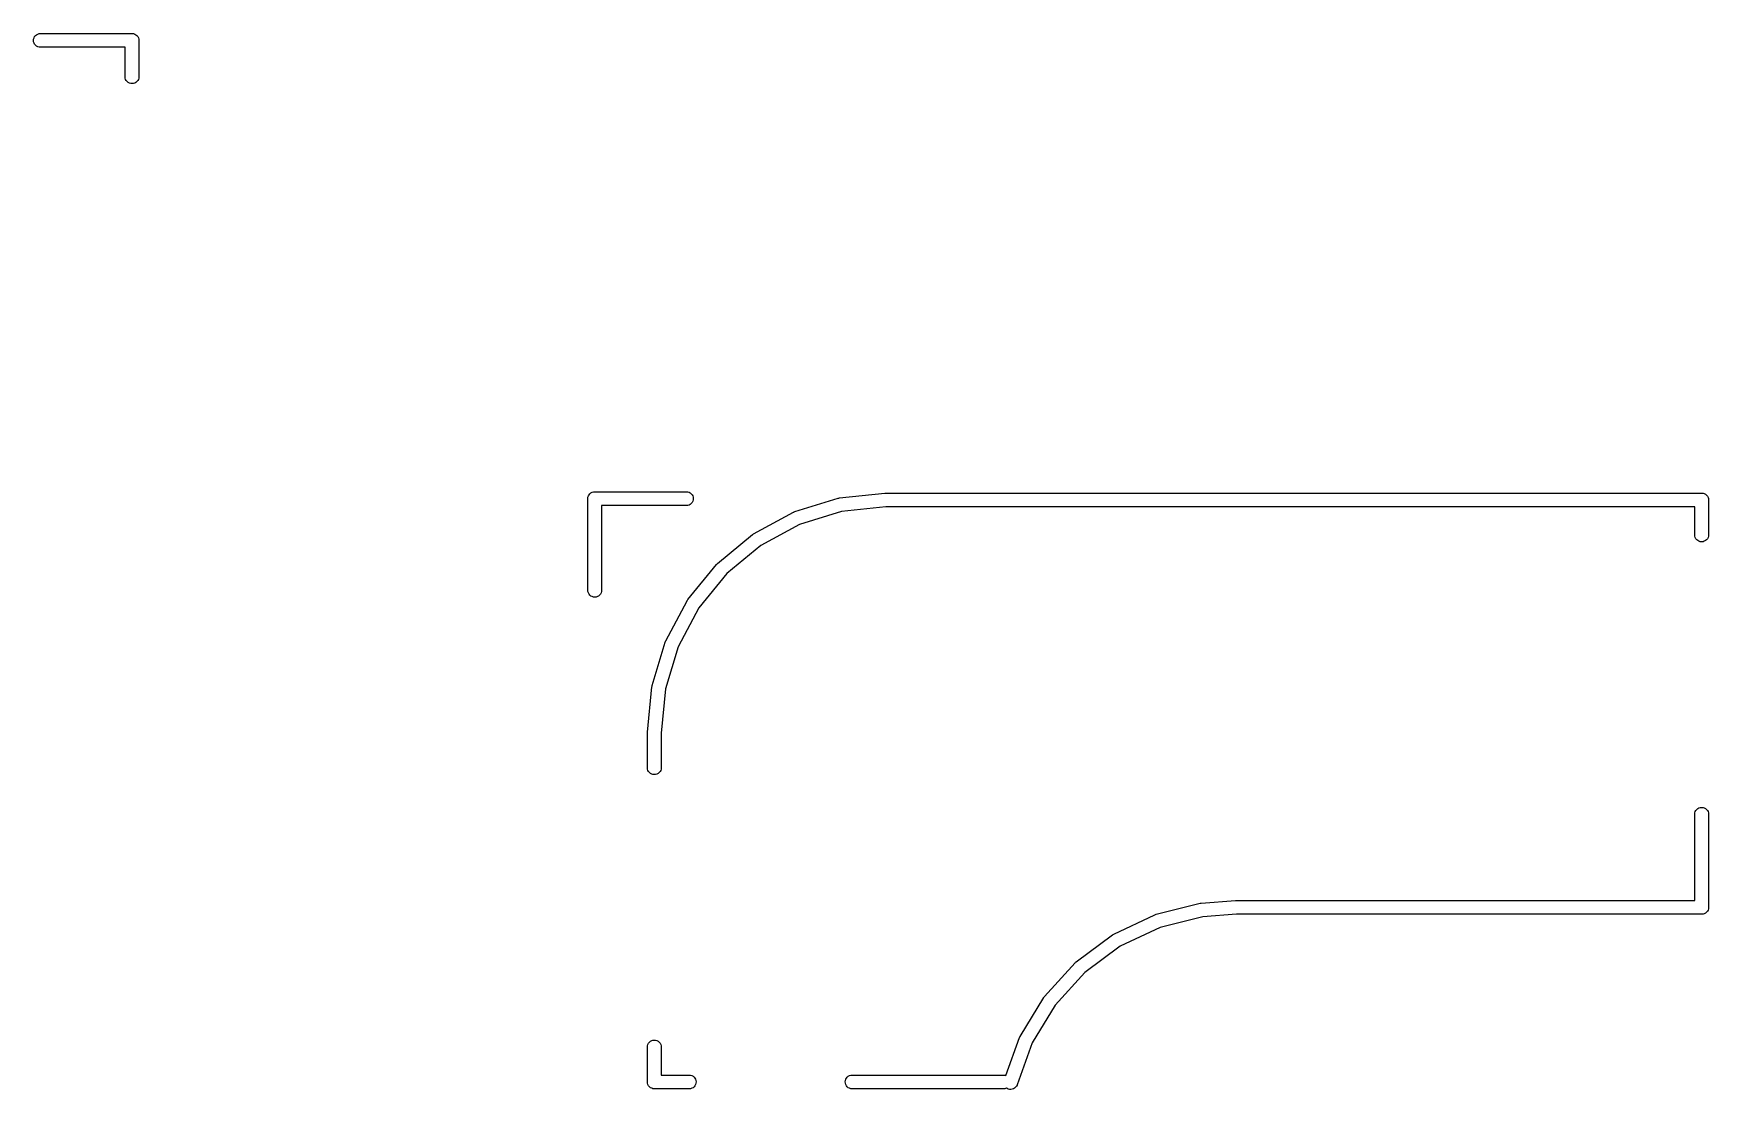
# Model space of a CAD drawing. Extents: x -13 to 127, y -89 to 15.
# Drawn here: x 82.12 to 100.41, y -2.45 to 9.08 of the extents above; entities that cross this region are included whole.
import ezdxf

# ---------------------------------------------------------------- set-up
doc = ezdxf.new("R2010")
doc.units = 0
doc.layers.add('BLACK', color=7, linetype='CONTINUOUS')

msp = doc.modelspace()

# ---------------------------------------------------------------- linework, layer by layer
at = {"layer": 'BLACK', "linetype": 'CONTINUOUS'}
for p, q in [((82.1246, 9), (82.1261, 9.0147)), ((82.1261, 8.9853), (82.1246, 9)), ((82.1261, 9.0147), (82.1304, 9.02884)), ((82.1304, 8.97116), (82.1261, 8.9853)), ((82.1304, 9.02884), (82.1373, 9.04187)), ((82.1373, 8.95813), (82.1304, 8.97116)), ((82.1373, 9.04187), (82.1467, 9.05329)), ((82.1467, 8.94671), (82.1373, 8.95813)), ((82.1467, 9.05329), (82.1581, 9.06266)), ((82.1581, 9.06266), (82.1712, 9.06963)), ((82.1712, 9.06963), (82.1853, 9.07391)), ((82.1853, 9.07391), (82.1963, 9.075)), ((82.1963, 9.075), (83.1963, 9.075)), ((83.1963, 9.075), (83.2, 9.07536)), ((83.2, 9.07536), (83.2037, 9.075)), ((83.2037, 9.075), (83.2147, 9.07391)), ((83.2147, 9.07391), (83.2288, 9.06963)), ((83.2288, 9.06963), (83.2419, 9.06266)), ((83.2419, 9.06266), (83.2533, 9.05329)), ((83.2533, 9.05329), (83.2627, 9.04187)), ((83.2627, 9.04187), (83.2696, 9.02884)), ((83.2696, 9.02884), (83.2739, 9.0147)), ((83.2739, 9.0147), (83.2754, 9)), ((83.2754, 9), (83.275, 8.99633)), ((83.275, 8.99633), (83.275, 8.60032)), ((82.1581, 8.93734), (82.1467, 8.94671)), ((82.1712, 8.93037), (82.1581, 8.93734)), ((82.1853, 8.92609), (82.1712, 8.93037)), ((82.1963, 8.925), (82.1853, 8.92609)), ((83.125, 8.925), (82.1963, 8.925)), ((83.125, 8.60032), (83.125, 8.925)), ((83.1261, 8.5893), (83.125, 8.60032)), ((83.275, 8.60032), (83.2739, 8.5893)), ((83.1304, 8.57516), (83.1261, 8.5893)), ((83.1373, 8.56213), (83.1304, 8.57516)), ((83.1467, 8.55071), (83.1373, 8.56213)), ((83.1581, 8.54134), (83.1467, 8.55071)), ((83.1712, 8.53437), (83.1581, 8.54134)), ((83.1853, 8.53009), (83.1712, 8.53437)), ((83.2, 8.52864), (83.1853, 8.53009)), ((83.2147, 8.53009), (83.2, 8.52864)), ((83.2288, 8.53437), (83.2147, 8.53009)), ((83.2419, 8.54134), (83.2288, 8.53437)), ((83.2533, 8.55071), (83.2419, 8.54134)), ((83.2627, 8.56213), (83.2533, 8.55071)), ((83.2696, 8.57516), (83.2627, 8.56213)), ((83.2739, 8.5893), (83.2696, 8.57516)), ((88.1761, 4.0147), (88.1804, 4.02884)), ((88.1804, 4.02884), (88.1873, 4.04187)), ((88.1873, 4.04187), (88.1967, 4.05329)), ((88.1967, 4.05329), (88.2081, 4.06266)), ((88.2081, 4.06266), (88.2212, 4.06962)), ((88.2212, 4.06962), (88.2353, 4.07391)), ((88.2353, 4.07391), (88.2463, 4.075)), ((88.2463, 4.075), (88.25, 4.07536)), ((88.25, 4.07536), (88.2537, 4.075)), ((88.2537, 4.075), (89.2537, 4.075)), ((89.2537, 4.075), (89.2647, 4.07391)), ((89.2647, 4.07391), (89.2788, 4.06962)), ((89.2788, 4.06962), (89.2919, 4.06266)), ((89.2919, 4.06266), (89.3033, 4.05329)), ((89.3033, 4.05329), (89.3127, 4.04187)), ((89.3127, 4.04187), (89.3196, 4.02884)), ((89.3196, 4.02884), (89.3239, 4.0147)), ((90.9214, 4.00771), (91.4144, 4.05953)), ((91.4144, 4.05953), (91.4155, 4.05963)), ((91.4155, 4.05963), (91.4187, 4.05961)), ((91.4187, 4.05961), (91.422, 4.05994)), ((91.422, 4.05994), (91.4362, 4.05999)), ((91.4362, 4.05999), (91.4363, 4.06)), ((91.4363, 4.06), (100.326, 4.06)), ((100.326, 4.06), (100.33, 4.06036)), ((100.33, 4.06036), (100.334, 4.06)), ((100.334, 4.06), (100.345, 4.05891)), ((100.345, 4.05891), (100.359, 4.05462)), ((100.359, 4.05462), (100.372, 4.04766)), ((100.372, 4.04766), (100.383, 4.03829)), ((100.383, 4.03829), (100.393, 4.02687)), ((100.393, 4.02687), (100.4, 4.01384)), ((88.1746, 4), (88.1761, 4.0147)), ((88.175, 3.99631), (88.1746, 4)), ((88.175, 2.99633), (88.175, 3.99631)), ((89.2537, 3.925), (88.325, 3.925)), ((88.325, 3.925), (88.325, 2.99632)), ((89.2647, 3.92609), (89.2537, 3.925)), ((89.2788, 3.93037), (89.2647, 3.92609)), ((89.2919, 3.93734), (89.2788, 3.93037)), ((89.3033, 3.94671), (89.2919, 3.93734)), ((89.3127, 3.95813), (89.3033, 3.94671)), ((89.3196, 3.97116), (89.3127, 3.95813)), ((89.3239, 3.9853), (89.3196, 3.97116)), ((89.3239, 4.0147), (89.3254, 4)), ((89.3254, 4), (89.3239, 3.9853)), ((89.984, 3.61673), (90.42, 3.85251)), ((90.42, 3.85251), (90.421, 3.853)), ((90.421, 3.853), (90.4273, 3.85554)), ((90.4273, 3.85554), (90.4335, 3.85818)), ((90.4335, 3.85818), (90.9071, 4.00477)), ((90.9444, 3.8593), (90.4849, 3.71706)), ((90.9071, 4.00477), (90.9081, 4.00507)), ((90.9071, 4.00477), (90.9071, 4.00477)), ((90.9081, 4.00507), (90.9148, 4.00634)), ((90.9148, 4.00634), (90.9214, 4.00771)), ((91.4263, 3.90995), (90.9444, 3.8593)), ((91.4403, 3.91), (91.4263, 3.90995)), ((100.255, 3.91), (91.4403, 3.91)), ((100.255, 3.60033), (100.255, 3.91)), ((100.4, 4.01384), (100.404, 3.9997)), ((100.404, 3.9997), (100.405, 3.985)), ((100.405, 3.985), (100.405, 3.98133)), ((100.405, 3.98133), (100.405, 3.60032)), ((90.4849, 3.71706), (90.0618, 3.48828)), ((89.5899, 3.29256), (89.9718, 3.60854)), ((90.0618, 3.48828), (89.6912, 3.18167)), ((89.9718, 3.60854), (89.9727, 3.60921)), ((89.9727, 3.60921), (89.9783, 3.61292)), ((89.9783, 3.61292), (89.984, 3.61673)), ((100.256, 3.5893), (100.255, 3.60033)), ((100.26, 3.57516), (100.256, 3.5893)), ((100.267, 3.56213), (100.26, 3.57516)), ((100.277, 3.55071), (100.267, 3.56213)), ((100.288, 3.54134), (100.277, 3.55071)), ((100.301, 3.53437), (100.288, 3.54134)), ((100.315, 3.53009), (100.301, 3.53437)), ((100.33, 3.52864), (100.315, 3.53009)), ((100.345, 3.53009), (100.33, 3.52864)), ((100.359, 3.53437), (100.345, 3.53009)), ((100.372, 3.54134), (100.359, 3.53437)), ((100.383, 3.55071), (100.372, 3.54134)), ((100.393, 3.56213), (100.383, 3.55071)), ((100.4, 3.57516), (100.393, 3.56213)), ((100.404, 3.5893), (100.4, 3.57516)), ((100.405, 3.60032), (100.404, 3.5893)), ((89.5851, 3.2877), (89.5899, 3.29256)), ((89.2663, 2.89802), (89.5796, 3.28217)), ((89.6912, 3.18167), (89.3871, 2.80891)), ((89.5796, 3.28217), (89.5802, 3.28298)), ((89.5802, 3.28298), (89.5851, 3.2877)), ((88.1761, 2.9853), (88.175, 2.99633)), ((88.1804, 2.97116), (88.1761, 2.9853)), ((88.1873, 2.95813), (88.1804, 2.97116)), ((88.1967, 2.94671), (88.1873, 2.95813)), ((88.2081, 2.93734), (88.1967, 2.94671)), ((88.2212, 2.93037), (88.2081, 2.93734)), ((88.2353, 2.92609), (88.2212, 2.93037)), ((88.25, 2.92464), (88.2353, 2.92609)), ((88.2647, 2.92609), (88.25, 2.92464)), ((88.2788, 2.93037), (88.2647, 2.92609)), ((88.2919, 2.93734), (88.2788, 2.93037)), ((88.3033, 2.94671), (88.2919, 2.93734)), ((88.3127, 2.95813), (88.3033, 2.94671)), ((88.3196, 2.97116), (88.3127, 2.95813)), ((88.3239, 2.9853), (88.3196, 2.97116)), ((88.325, 2.99632), (88.3239, 2.9853)), ((89.0254, 2.44813), (89.2582, 2.88582)), ((89.3871, 2.80891), (89.1613, 2.3842)), ((89.2582, 2.88583), (89.2587, 2.88675)), ((89.2582, 2.88582), (89.2582, 2.88583)), ((89.2582, 2.88583), (89.2582, 2.88583)), ((89.2587, 2.88675), (89.2625, 2.89235)), ((89.2625, 2.89235), (89.2663, 2.89802)), ((88.8766, 1.96003), (89.0199, 2.4346)), ((89.0199, 2.4346), (89.0202, 2.4356)), ((89.0202, 2.4356), (89.0229, 2.44189)), ((89.1613, 2.3842), (89.0223, 1.92372)), ((89.0229, 2.44189), (89.0254, 2.44813)), ((88.8254, 1.45232), (88.8737, 1.94566)), ((88.8737, 1.94568), (88.8738, 1.94671)), ((88.8737, 1.94567), (88.8737, 1.94568)), ((88.8737, 1.94566), (88.8737, 1.94567)), ((88.8738, 1.94671), (88.8752, 1.95334)), ((88.8752, 1.95334), (88.8766, 1.96003)), ((89.0223, 1.92372), (88.975, 1.44133)), ((88.825, 1.44867), (88.8254, 1.45231)), ((88.825, 1.06032), (88.825, 1.44867)), ((88.8254, 1.45231), (88.8254, 1.45232)), ((88.975, 1.44133), (88.975, 1.06032)), ((88.8261, 1.0493), (88.825, 1.06032)), ((88.8304, 1.03516), (88.8261, 1.0493)), ((88.8373, 1.02213), (88.8304, 1.03516)), ((88.8467, 1.01071), (88.8373, 1.02213)), ((88.8581, 1.00134), (88.8467, 1.01071)), ((88.8712, 0.99438), (88.8581, 1.00134)), ((88.8853, 0.99009), (88.8712, 0.99438)), ((88.9, 0.98864), (88.8853, 0.99009)), ((88.9147, 0.99009), (88.9, 0.98864)), ((88.9288, 0.99438), (88.9147, 0.99009)), ((88.9419, 1.00134), (88.9288, 0.99438)), ((88.9533, 1.01071), (88.9419, 1.00134)), ((88.9627, 1.02213), (88.9533, 1.01071)), ((88.9696, 1.03516), (88.9627, 1.02213)), ((88.9739, 1.0493), (88.9696, 1.03516)), ((88.975, 1.06032), (88.9739, 1.0493)), ((100.255, 0.55968), (100.256, 0.5707)), ((100.255, -0.385), (100.255, 0.55968)), ((100.256, 0.5707), (100.26, 0.58484)), ((100.26, 0.58484), (100.267, 0.59787)), ((100.267, 0.59787), (100.277, 0.60929)), ((100.277, 0.60929), (100.288, 0.61866)), ((100.288, 0.61866), (100.301, 0.62562)), ((100.301, 0.62562), (100.315, 0.62991)), ((100.315, 0.62991), (100.33, 0.63136)), ((100.33, 0.63136), (100.345, 0.62991)), ((100.345, 0.62991), (100.359, 0.62562)), ((100.359, 0.62562), (100.372, 0.61866)), ((100.372, 0.61866), (100.383, 0.60929)), ((100.383, 0.60929), (100.393, 0.59787)), ((100.393, 0.59787), (100.4, 0.58484)), ((100.4, 0.58484), (100.404, 0.5707)), ((100.404, 0.5707), (100.405, 0.55968)), ((100.405, 0.55968), (100.405, -0.45632)), ((93.9137, -0.75264), (94.3618, -0.54082)), ((94.3618, -0.54082), (94.3619, -0.54081)), ((94.3619, -0.54081), (94.3628, -0.54037)), ((94.3628, -0.54037), (94.3692, -0.53817)), ((94.3692, -0.53817), (94.3756, -0.53588)), ((94.3756, -0.53588), (94.8564, -0.41514)), ((94.8564, -0.41514), (94.8574, -0.41489)), ((94.8574, -0.41489), (94.8633, -0.4141)), ((94.8633, -0.4141), (94.8691, -0.41309)), ((94.8691, -0.41309), (95.2436, -0.38527)), ((95.2528, -0.535), (94.8867, -0.5622)), ((95.2436, -0.38527), (95.2463, -0.385)), ((95.2463, -0.385), (100.255, -0.385)), ((100.326, -0.535), (95.2528, -0.535)), ((100.33, -0.53536), (100.326, -0.535)), ((100.334, -0.535), (100.33, -0.53536)), ((100.345, -0.53391), (100.334, -0.535)), ((100.359, -0.52963), (100.345, -0.53391)), ((100.372, -0.52266), (100.359, -0.52963)), ((100.383, -0.51329), (100.372, -0.52266)), ((100.393, -0.50187), (100.383, -0.51329)), ((100.4, -0.48884), (100.393, -0.50187)), ((100.404, -0.4747), (100.4, -0.48884)), ((100.405, -0.46), (100.404, -0.4747)), ((100.405, -0.45632), (100.405, -0.46)), ((94.4193, -0.67957), (93.9844, -0.88511)), ((94.8867, -0.5622), (94.4193, -0.67957)), ((93.5026, -1.055), (93.9011, -0.76016)), ((93.9844, -0.88511), (93.5977, -1.17122)), ((93.9011, -0.76015), (93.902, -0.75954)), ((93.9011, -0.76016), (93.9011, -0.76015)), ((93.9011, -0.76016), (93.9011, -0.76016)), ((93.902, -0.75954), (93.9078, -0.75615)), ((93.9078, -0.75615), (93.9137, -0.75264)), ((93.1581, -1.43145), (93.4917, -1.06482)), ((93.4917, -1.06481), (93.4925, -1.06405)), ((93.4917, -1.06482), (93.4917, -1.06481)), ((93.4917, -1.06482), (93.4917, -1.06482)), ((93.4925, -1.06405), (93.4975, -1.05958)), ((93.4975, -1.05958), (93.5026, -1.055)), ((93.5977, -1.17122), (93.274, -1.52697)), ((92.8933, -1.86764), (93.1493, -1.44319)), ((93.1493, -1.44319), (93.1493, -1.44318)), ((93.1493, -1.44318), (93.1494, -1.44318)), ((93.1494, -1.44318), (93.1499, -1.44229)), ((93.1499, -1.44229), (93.154, -1.43692)), ((93.154, -1.43692), (93.1581, -1.43145)), ((93.274, -1.52697), (93.0255, -1.93883)), ((88.825, -1.98033), (88.8261, -1.9693)), ((88.825, -2.36131), (88.825, -1.98033)), ((88.8261, -1.9693), (88.8304, -1.95516)), ((88.8304, -1.95516), (88.8373, -1.94213)), ((88.8373, -1.94213), (88.8467, -1.93071)), ((88.8467, -1.93071), (88.8581, -1.92134)), ((88.8581, -1.92134), (88.8712, -1.91437)), ((88.8712, -1.91437), (88.8853, -1.91009)), ((88.8853, -1.91009), (88.9, -1.90864)), ((88.9, -1.90864), (88.9147, -1.91009)), ((88.9147, -1.91009), (88.9288, -1.91437)), ((88.9288, -1.91437), (88.9419, -1.92134)), ((88.9419, -1.92134), (88.9533, -1.93071)), ((88.9533, -1.93071), (88.9627, -1.94213)), ((88.9627, -1.94213), (88.9696, -1.95516)), ((88.9696, -1.95516), (88.9739, -1.9693)), ((88.9739, -1.9693), (88.975, -1.98032)), ((88.975, -1.98032), (88.975, -2.29)), ((92.7371, -2.29484), (92.887, -1.88086)), ((93.0255, -1.93883), (92.8593, -2.39803)), ((92.887, -1.88084), (92.8873, -1.87987)), ((92.887, -1.88085), (92.887, -1.88084)), ((92.887, -1.88086), (92.887, -1.88085)), ((92.8873, -1.87987), (92.8903, -1.87379)), ((92.8903, -1.87379), (92.8933, -1.86764)), ((88.8246, -2.365), (88.825, -2.36131)), ((88.8261, -2.3797), (88.8246, -2.365)), ((88.975, -2.29), (89.2847, -2.29)), ((89.2847, -2.29), (89.2957, -2.29109)), ((89.2957, -2.29109), (89.3098, -2.29537)), ((89.3098, -2.29537), (89.3229, -2.30234)), ((89.3229, -2.30234), (89.3343, -2.31171)), ((89.3343, -2.31171), (89.3437, -2.32313)), ((89.3437, -2.32313), (89.3506, -2.33616)), ((89.3506, -2.33616), (89.3549, -2.3503)), ((89.3549, -2.3503), (89.3564, -2.365)), ((89.3564, -2.365), (89.3549, -2.3797)), ((90.9836, -2.365), (90.9851, -2.3503)), ((90.9851, -2.3797), (90.9836, -2.365)), ((90.9851, -2.3503), (90.9894, -2.33616)), ((90.9894, -2.33616), (90.9963, -2.32313)), ((90.9963, -2.32313), (91.0057, -2.31171)), ((91.0057, -2.31171), (91.0171, -2.30234)), ((91.0171, -2.30234), (91.0302, -2.29537)), ((91.0302, -2.29537), (91.0443, -2.29109)), ((91.0443, -2.29109), (91.0553, -2.29)), ((91.0553, -2.29), (92.7137, -2.29)), ((92.7137, -2.29), (92.7247, -2.29109)), ((92.7247, -2.29109), (92.7371, -2.29484)), ((88.8304, -2.39384), (88.8261, -2.3797)), ((88.8373, -2.40687), (88.8304, -2.39384)), ((88.8467, -2.41829), (88.8373, -2.40687)), ((88.8581, -2.42766), (88.8467, -2.41829)), ((88.8712, -2.43463), (88.8581, -2.42766)), ((88.8853, -2.43891), (88.8712, -2.43463)), ((88.8963, -2.44), (88.8853, -2.43891)), ((88.9, -2.44036), (88.8963, -2.44)), ((88.9037, -2.44), (88.9, -2.44036)), ((89.2847, -2.44), (88.9037, -2.44)), ((89.2957, -2.43891), (89.2847, -2.44)), ((89.3098, -2.43463), (89.2957, -2.43891)), ((89.3229, -2.42766), (89.3098, -2.43463)), ((89.3343, -2.41829), (89.3229, -2.42766)), ((89.3437, -2.40687), (89.3343, -2.41829)), ((89.3506, -2.39384), (89.3437, -2.40687)), ((89.3549, -2.3797), (89.3506, -2.39384)), ((90.9894, -2.39384), (90.9851, -2.3797)), ((90.9963, -2.40687), (90.9894, -2.39384)), ((91.0057, -2.41829), (90.9963, -2.40687)), ((91.0171, -2.42766), (91.0057, -2.41829)), ((91.0302, -2.43463), (91.0171, -2.42766)), ((91.0443, -2.43891), (91.0302, -2.43463)), ((91.0553, -2.44), (91.0443, -2.43891)), ((92.7137, -2.44), (91.0553, -2.44)), ((92.7247, -2.43891), (92.7137, -2.44)), ((92.7388, -2.43463), (92.7247, -2.43891)), ((92.7437, -2.43203), (92.7388, -2.43463)), ((92.7495, -2.43644), (92.7437, -2.43203)), ((92.7627, -2.44284), (92.7495, -2.43644)), ((92.7769, -2.44655), (92.7627, -2.44284)), ((92.7915, -2.44745), (92.7769, -2.44655)), ((92.806, -2.44549), (92.7915, -2.44745)), ((92.8198, -2.44074), (92.806, -2.44549)), ((92.8325, -2.43341), (92.8198, -2.44074)), ((92.8435, -2.42375), (92.8325, -2.43341)), ((92.8524, -2.41213), (92.8435, -2.42375)), ((92.8589, -2.39901), (92.8524, -2.41213)), ((92.8593, -2.39803), (92.8589, -2.39901))]:
    msp.add_line(p, q, dxfattribs=at)

doc.saveas('drawing.dxf')
